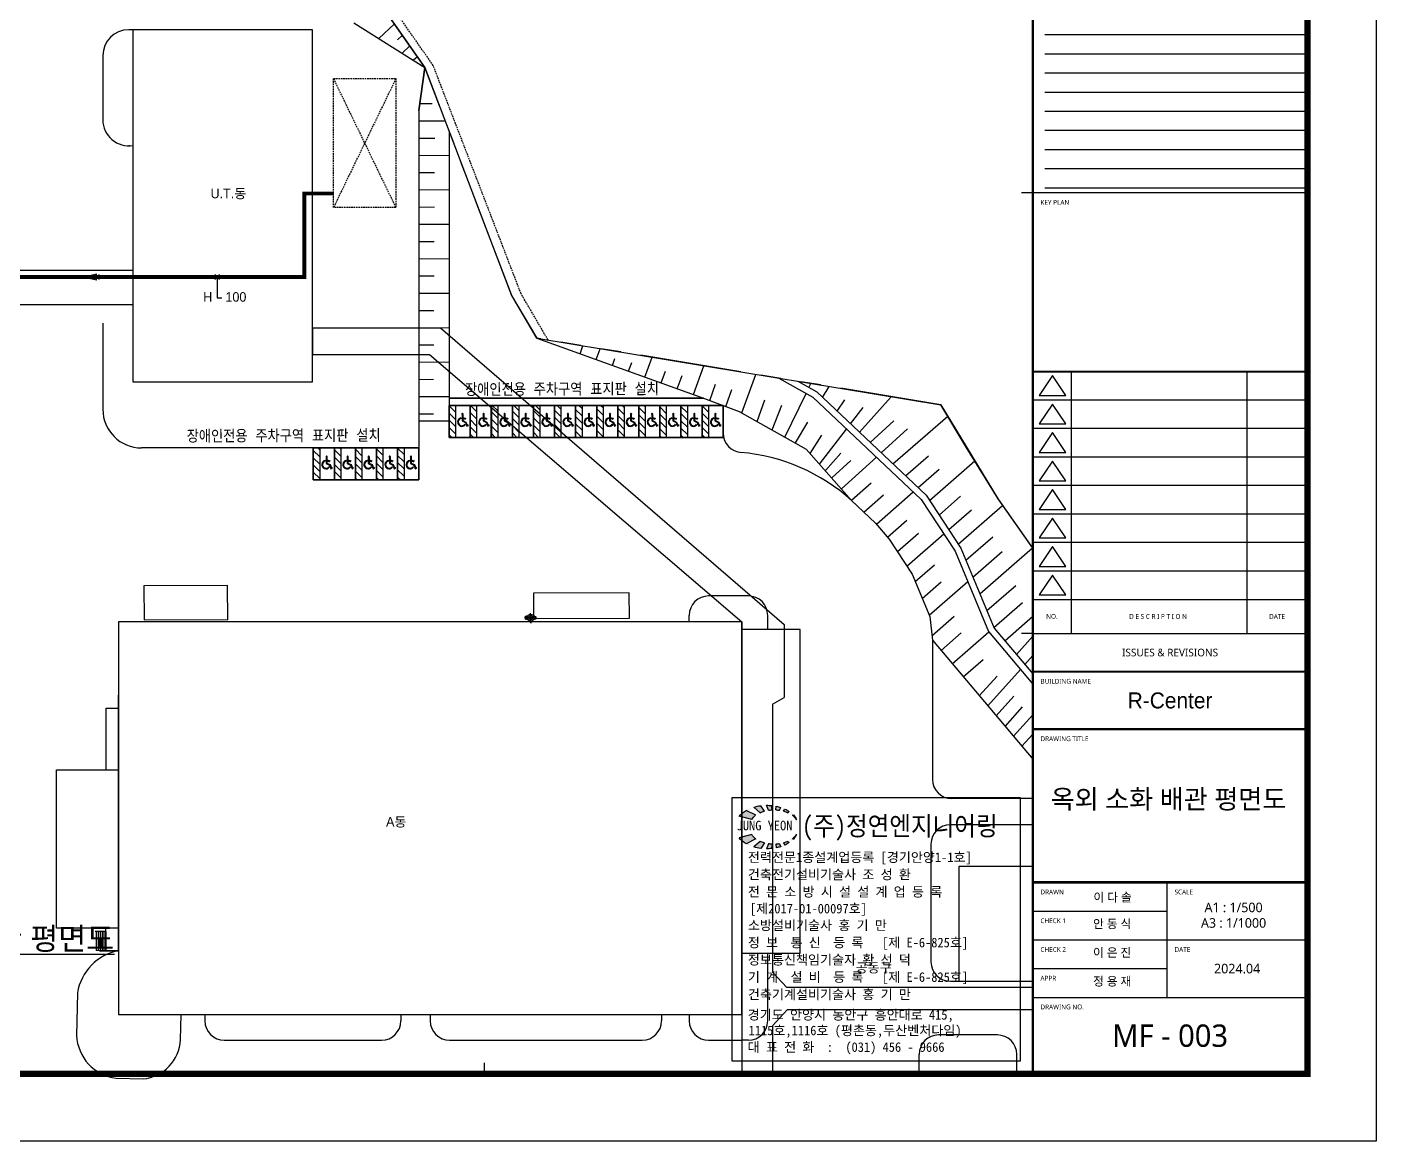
# Model space of a CAD drawing. Header units: millimetres. Extents: x 0 to 420500, y 0 to 297000.
# Drawn here: x 209246 to 420500, y 0 to 174466 of the extents above; entities that cross this region are included whole.
import ezdxf
from ezdxf.enums import TextEntityAlignment as Align

# ---------------------------------------------------------------- set-up
doc = ezdxf.new("R2010")
doc.units = ezdxf.units.MM
doc.header["$LTSCALE"] = 500
for name, pattern in [('HID', [2.3, 1.5, -0.8]), ('XR-배치도$0$CENTER', [2, 1.25, -0.25, 0.25, -0.25]), ('XR-배치도$0$DASHED', [0.75, 0.5, -0.25]), ('XR-배치도$0$PHANTOM', [63.5, 31.75, -6.35, 6.35, -6.35, 6.35, -6.35])]:
    doc.linetypes.add(name, pattern=pattern)
doc.layers.get('DEFPOINTS').update_dxf_attribs({"color": 137})
for name, color, linetype in [('A3', 3, 'Continuous'), ('arch', 8, 'Continuous'), ('AX', 2, 'Continuous'), ('BACK', 8, 'Continuous'), ('PIPE', 3, 'Continuous'), ('SYM', 6, 'Continuous'), ('TEXT', 2, 'Continuous'), ('XR-SHEET$0$TITLE', 7, 'Continuous'), ('XR-SHEET$1$SHT', 5, 'Continuous'), ('XR-SHEET$1$TEXT', 3, 'Continuous'), ('XR-SHEET-SHT', 5, 'Continuous'), ('XR-SHEET-TEXT', 3, 'Continuous')]:
    doc.layers.add(name, color=color, linetype=linetype)
doc.layers.add('XR-SHEET-TEMP', color=171, linetype='Continuous', plot=False)
doc.styles.add('ghs', font='')
doc.styles.add('XR-SHEET$0$굴림체(옥산)', font='')
doc.styles.add('XR-배치도$0$arch', font='romans.shx', dxfattribs={"bigfont": 'ghs.shx'})
doc.styles.add('돋움', font='')
doc.styles.add('돋움체', font='')
doc.styles.add('맑은고딕', font='')
doc.styles.add('맑은고딕1', font='')
doc.styles.add('맑은고딕B', font='')
doc.styles.add('스타일1', font='')
doc.styles.get('ghs').set_extended_font_data('Dotum')
doc.styles.get('XR-SHEET$0$굴림체(옥산)').set_extended_font_data('Malgun Gothic')
doc.styles.get('돋움').set_extended_font_data('Dotum')
doc.styles.get('돋움체').set_extended_font_data('DotumChe')
doc.styles.get('맑은고딕').set_extended_font_data('Malgun Gothic')
doc.styles.get('맑은고딕1').set_extended_font_data('Malgun Gothic')
doc.styles.get('맑은고딕B').set_extended_font_data('Malgun Gothic', bold=True)
doc.styles.get('스타일1').set_extended_font_data('Malgun Gothic')

# ---------------------------------------------------------------- blocks, each defined once
blk = doc.blocks.new('XR-SHEET$0$XREF-Form$0$xr-form$0$TITLE')
at = {"layer": 'XR-SHEET-TEXT', "color": 4, "style": '맑은고딕B'}
for tag, height, p in [('TITLE1', 6, (776, 116.69)), ('TITLE4', 6, (776, 111.7)), ('TITLE2', 6, (776, 107.09)), ('TITLE5', 6, (776, 102.09)), ('TITLE3', 6, (776, 97.38)), ('A0.00', 7, (775.56, 32.33))]:
    blk.add_attdef(tag, text='', height=height, dxfattribs=at).set_placement(p, align=Align.MIDDLE_CENTER)
at = {"layer": 'XR-SHEET-TEXT', "color": 3, "style": '맑은고딕1'}
for tag, p in [('NAME-1', (752.37, 76.33)), ('NAME-2', (752.37, 67.33)), ('NAME-3', (752.37, 58.33)), ('NAME-4', (752.37, 49.33))]:
    blk.add_attdef(tag, text='', height=2.7, dxfattribs=at).set_placement(p, align=Align.MIDDLE_LEFT)
for tag, p in [('SCALE-A1', (796.39, 73.17)), ('SCALE-A3', (796.39, 68.31)), ('DATE', (797.36, 53.01))]:
    blk.add_attdef(tag, text='', height=3, dxfattribs=at).set_placement(p, align=Align.MIDDLE)
blk = doc.blocks.new('XR-SHEET')
at = {"layer": 'DEFPOINTS', "linetype": 'Continuous', "ltscale": 2}
for points in [[(737.28, 346.56), (819.5, 346.56)], [(737.28, 346.56), (819.5, 346.56)], [(737.28, 340.56), (819.5, 340.56)], [(737.28, 340.56), (819.5, 340.56)], [(737.28, 334.56), (819.5, 334.56)], [(737.28, 334.56), (819.5, 334.56)], [(737.28, 328.56), (819.5, 328.56)], [(737.28, 328.56), (819.5, 328.56)], [(737.28, 322.56), (819.5, 322.56)], [(737.28, 322.56), (819.5, 322.56)], [(737.28, 316.56), (819.5, 316.56)], [(737.28, 316.56), (819.5, 316.56)], [(737.28, 310.56), (819.5, 310.56)], [(737.28, 310.56), (819.5, 310.56)], [(737.28, 304.56), (819.5, 304.56)], [(737.28, 304.56), (819.5, 304.56)], [(737.28, 298.56), (819.5, 298.56)], [(737.28, 298.56), (819.5, 298.56)]]:
    blk.add_lwpolyline(points, dxfattribs=at)
at = {"layer": 'XR-SHEET-SHT', "color": 5}
for p, q in [((819.5, 297), (733.5, 297)), ((819.5, 240.99), (733.5, 240.99)), ((745.5, 240.99), (745.5, 159)), ((800.5, 240.99), (800.5, 159)), ((819.5, 232.06), (733.5, 232.06)), ((819.5, 223.14), (733.5, 223.14)), ((819.5, 214.22), (733.5, 214.22)), ((819.5, 205.29), (733.5, 205.29)), ((819.5, 196.37), (733.5, 196.37)), ((819.5, 187.45), (733.5, 187.45)), ((819.5, 178.52), (733.5, 178.52)), ((733.5, 169.6), (819.5, 169.6)), ((733.5, 159), (819.5, 159)), ((733.5, 129), (819.5, 129)), ((775.5, 81), (775.5, 45)), ((733.5, 72), (775.5, 72)), ((733.5, 63), (819.5, 63)), ((733.5, 54), (775.5, 54)), ((733.5, 45), (819.5, 45))]:
    blk.add_line(p, q, dxfattribs=at)
blk.add_lwpolyline([(0, 594), (841, 594), (841, 0), (0, 0)], close=True, dxfattribs=at)
at = {"layer": 'XR-SHEET-SHT', "color": 5, "const_width": 2}
blk.add_lwpolyline([(46.5, 573), (819.5, 573), (819.5, 21), (46.5, 21)], close=True, dxfattribs=at)
at = {"layer": 'XR-SHEET-SHT', "color": 5}
for points, const_width in [([(733.5, 573), (733.5, 21)], 0.8), ([(733.5, 240.99), (819.5, 240.99)], 0.568), ([(733.5, 147), (819.5, 147)], 0.568), ([(733.5, 129), (819.5, 129)], 0.8), ([(733.5, 129), (819.5, 129)], 0.7), ([(733.5, 81), (819.5, 81)], 0.8)]:
    blk.add_lwpolyline(points, dxfattribs=dict(at, const_width=const_width))
at = {"layer": 'XR-SHEET-SHT', "color": 5, "flags": 128}
for points in [[(739.68, 239.75), (735.48, 233.5), (743.88, 233.5)], [(739.68, 230.82), (735.48, 224.58), (743.88, 224.58)], [(739.68, 221.9), (735.48, 215.65), (743.88, 215.65)], [(739.68, 212.98), (735.48, 206.73), (743.88, 206.73)], [(739.68, 204.05), (735.48, 197.81), (743.88, 197.81)], [(739.68, 195.13), (735.48, 188.88), (743.88, 188.88)], [(739.68, 186.21), (735.48, 179.96), (743.88, 179.96)], [(739.68, 177.28), (735.48, 171.04), (743.88, 171.04)]]:
    blk.add_lwpolyline(points, close=True, dxfattribs=at)
at = {"layer": 'XR-SHEET-TEMP'}
for p, q in [((733.5, 297), (730, 297)), ((733.5, 159), (730, 159)), ((561.75, 21), (561.75, 24.5))]:
    blk.add_line(p, q, dxfattribs=at)
at = {"layer": 'XR-SHEET-TEXT', "color": 3}
ref = blk.add_blockref('XR-SHEET$0$XREF-Form$0$xr-form$0$TITLE', (0, -1.49), dxfattribs=at)
ref.add_attrib('NAME-2', '안 동 식', dxfattribs={"color": 3, "height": 2.7, "style": '맑은고딕'}).set_placement((752.37, 65.85), align=Align.BOTTOM_LEFT)
ref.add_attrib('NAME-3', '이 은 진', dxfattribs={"color": 3, "height": 2.7, "style": '맑은고딕'}).set_placement((752.37, 56.85), align=Align.BOTTOM_LEFT)
ref.add_attrib('NAME-4', '정 용 재', dxfattribs={"color": 3, "height": 2.7, "style": '맑은고딕'}).set_placement((752.37, 47.85), align=Align.BOTTOM_LEFT)
ref.add_attrib('DATE', '2024.04', dxfattribs={"color": 3, "height": 3, "style": '맑은고딕'}).set_placement((797.5, 54), align=Align.MIDDLE)
at = {"layer": 'XR-SHEET-SHT', "color": 7, "style": '맑은고딕1'}
for s, p in [('KEY PLAN', (735.9, 294)), ('BUILDING NAME', (735.9, 144)), ('DRAWING TITLE', (735.9, 126)), ('DRAWN', (735.9, 78)), ('SCALE', (777.9, 78)), ('CHECK 1', (735.9, 69)), ('CHECK 2', (735.9, 60)), ('DATE', (777.9, 60)), ('APPR', (735.9, 51)), ('DRAWING NO.', (735.9, 42))]:
    blk.add_text(s, height=1.5, dxfattribs=at).set_placement(p, align=Align.MIDDLE_LEFT)
for s, height, p in [('NO.', 1.5, (739.5, 164.3)), ('D E S C R I P T I O N ', 1.5, (773, 164.3)), ('DATE', 1.5, (810, 164.3)), ('ISSUES & REVISIONS', 2.4, (776.5, 153))]:
    blk.add_text(s, height=height, dxfattribs=at).set_placement(p, align=Align.MIDDLE_CENTER)
blk = doc.blocks.new('XR-SHEET$0$TITLE')
at = {"layer": 'XR-SHEET$0$TITLE', "style": 'XR-SHEET$0$굴림체(옥산)'}
for tag, height, p in [('동명칭', 6, (776.77, -457.26)), ('SCALE-A1', 3, (797.5, -522)), ('SCALE-A3', 3, (797.5, -527)), ('DATA', 3, (797.5, -540))]:
    blk.add_attdef(tag, text='', height=height, dxfattribs=at).set_placement(p, align=Align.MIDDLE)
for tag, height, p in [('TITLE1', 6, (776.5, -479.4)), ('TITLE4', 6, (776.5, -484.39)), ('TITLE2', 6, (776.5, -489)), ('TITLE5', 6, (776.5, -493.99)), ('TITLE3', 6, (776.5, -498.7)), ('NAME-1', 3, (760.16, -517.5)), ('NAME-2', 3, (760.16, -526.5)), ('A0.00', 7, (776.5, -561))]:
    blk.add_attdef(tag, text='', height=height, dxfattribs=at).set_placement(p, align=Align.MIDDLE_CENTER)
blk = doc.blocks.new('a-019')
at = {"layer": 'TEXT'}
h = blk.add_hatch(color=1, dxfattribs=at)
edge = h.paths.add_edge_path()
edge.add_arc((0, 0), 0.4, 0, 360)
at = {"layer": 'TEXT', "color": 1}
for p, q in [((-0.74, 0.74), (0.74, -0.74)), ((0.74, 0.74), (-0.74, -0.74))]:
    blk.add_line(p, q, dxfattribs=at)
blk.add_circle((0, 0), 0.4, dxfattribs=at)
blk = doc.blocks.new('c-011')
at = {"layer": 'AX'}
for p, q in [((0.8, 5), (-0.8, 5)), ((0, -0.5), (0, 5.5)), ((0, 0), (-1, 4.2)), ((1, 4.2), (-1, 4.2)), ((1, 4.2), (0, 0))]:
    blk.add_line(p, q, dxfattribs=at)
blk = doc.blocks.new('210927명판')
h = blk.add_hatch(color=1)
edge = h.paths.add_edge_path()
edge.add_ellipse((541, 3695), major_axis=(-483, 0), ratio=0.635911, start_angle=-47.981, end_angle=-25.9702, ccw=False)
edge.add_line((217, 3923), (366, 3846))
edge.add_ellipse((652, 3695), major_axis=(-372, 0), ratio=0.635911, start_angle=-39.5341, end_angle=-21.1862)
edge.add_line((306, 3780), (106, 3830))
edge = h.paths.add_edge_path()
edge.add_ellipse((541, 3695), major_axis=(-483, 0), ratio=0.635911, start_angle=-78.5006, end_angle=-65.1347, ccw=False)
edge.add_line((444, 3996), (503, 3912))
edge.add_ellipse((652, 3695), major_axis=(-372, 0), ratio=0.635911, start_angle=-66.3015, end_angle=-54.3294)
edge.add_line((435, 3887), (337, 3974))
edge = h.paths.add_edge_path()
edge.add_ellipse((652, 3695), major_axis=(-372, 0), ratio=0.635911, start_angle=-85.5847, end_angle=-76.4409, ccw=False)
edge.add_line((624, 3931), (615, 3999))
edge.add_ellipse((541, 3695), major_axis=(-483, 0), ratio=0.635911, start_angle=-98.8868, end_angle=-89.4048)
edge.add_line((536, 4002), (565, 3925))
edge = h.paths.add_edge_path()
edge.add_ellipse((541, 3695), major_axis=(-483, 0), ratio=0.635911, start_angle=-116.523, end_angle=-107.7173, ccw=False)
edge.add_line((757, 3970), (739, 3925))
edge.add_ellipse((652, 3695), major_axis=(-372, 0), ratio=0.635911, start_angle=-103.5591, end_angle=-94.4153)
edge.add_line((681, 3931), (688, 3988))
edge = h.paths.add_edge_path()
edge.add_ellipse((541, 3695), major_axis=(-483, 0), ratio=0.635911, start_angle=-136.476, end_angle=-125.8976, ccw=False)
edge.add_line((891, 3907), (869, 3887))
edge.add_ellipse((652, 3695), major_axis=(-372, 0), ratio=0.635911, start_angle=-125.6706, end_angle=-113.6985)
edge.add_line((802, 3912), (824, 3944))
edge = h.paths.add_edge_path()
edge.add_ellipse((541, 3695), major_axis=(-483, 0), ratio=0.635911, start_angle=-163.5978, end_angle=-148.9128, ccw=False)
edge.add_line((1004, 3782), (999, 3780))
edge.add_ellipse((652, 3695), major_axis=(-372, 0), ratio=0.635911, start_angle=-158.8138, end_angle=-140.4659)
edge.add_line((939, 3846), (955, 3854))
h = blk.add_hatch(color=1)
edge = h.paths.add_edge_path()
edge.add_ellipse((652, 3630), major_axis=(-372, 0), ratio=0.635911, start_angle=113.6985, end_angle=125.6706, ccw=False)
edge.add_line((802, 3413), (824, 3381))
edge.add_ellipse((541, 3630), major_axis=(483, 0), ratio=0.635911, start_angle=305.8976, end_angle=316.476)
edge.add_line((891, 3418), (869, 3438))
edge = h.paths.add_edge_path()
edge.add_ellipse((652, 3630), major_axis=(372, 0), ratio=0.635911, start_angle=274.4153, end_angle=283.5591, ccw=False)
edge.add_line((681, 3394), (688, 3337))
edge.add_ellipse((541, 3630), major_axis=(483, 0), ratio=0.635911, start_angle=287.7173, end_angle=296.523)
edge.add_line((757, 3355), (739, 3400))
edge = h.paths.add_edge_path()
edge.add_ellipse((652, 3630), major_axis=(372, 0), ratio=0.635911, start_angle=256.4409, end_angle=265.5847, ccw=False)
edge.add_line((565, 3400), (536, 3322))
edge.add_ellipse((541, 3630), major_axis=(483, 0), ratio=0.635911, start_angle=269.4048, end_angle=278.8868)
edge.add_line((615, 3326), (624, 3394))
edge = h.paths.add_edge_path()
edge.add_ellipse((541, 3630), major_axis=(483, 0), ratio=0.635911, start_angle=245.1347, end_angle=258.5006, ccw=False)
edge.add_line((337, 3351), (435, 3438))
edge.add_ellipse((652, 3630), major_axis=(-372, 0), ratio=0.635911, start_angle=414.3294, end_angle=426.3015)
edge.add_line((503, 3413), (444, 3329))
edge = h.paths.add_edge_path()
edge.add_ellipse((541, 3630), major_axis=(-483, 0), ratio=0.635911, start_angle=385.9702, end_angle=407.981, ccw=False)
edge.add_line((106, 3495), (306, 3544))
edge.add_ellipse((652, 3630), major_axis=(-372, 0), ratio=0.635911, start_angle=381.1862, end_angle=399.5341)
edge.add_line((366, 3479), (217, 3401))
edge = h.paths.add_edge_path()
edge.add_line((939, 3479), (955, 3471))
edge.add_ellipse((541, 3630), major_axis=(-483, 0), ratio=0.635911, start_angle=148.9128, end_angle=163.5978)
edge.add_line((1004, 3543), (999, 3544))
edge.add_ellipse((652, 3630), major_axis=(372, 0), ratio=0.635911, start_angle=320.4659, end_angle=338.8138, ccw=False)
at = {"color": 1}
for p, q in [((306, 3780), (106, 3830)), ((366, 3846), (217, 3923)), ((435, 3887), (337, 3974)), ((503, 3912), (444, 3996)), ((565, 3925), (536, 4002)), ((624, 3931), (615, 3999)), ((681, 3931), (688, 3988)), ((739, 3925), (757, 3970)), ((802, 3912), (824, 3944)), ((869, 3887), (891, 3907)), ((939, 3846), (955, 3854)), ((999, 3780), (1004, 3782)), ((306, 3544), (106, 3495)), ((366, 3479), (217, 3401)), ((435, 3438), (337, 3351)), ((503, 3413), (444, 3329)), ((565, 3400), (536, 3322)), ((624, 3394), (615, 3326)), ((681, 3394), (688, 3337)), ((739, 3400), (757, 3355)), ((802, 3413), (824, 3381)), ((869, 3438), (891, 3418)), ((939, 3479), (955, 3471)), ((999, 3544), (1004, 3543))]:
    blk.add_line(p, q, dxfattribs=at)
at = {"color": 1, "ltscale": 2}
blk.add_lwpolyline([(0, 4124), (4500, 4124), (4500, 0), (0, 0)], close=True, dxfattribs=at)
at = {"color": 1, "extrusion": (0, 0, -1)}
for centre, major_axis, start_param, end_param in [((541, 3695), (483, 0), 3.594859, 3.979019), ((652, 3695), (372, 0), 3.511362, 3.831592), ((541, 3695), (483, 0), 4.278408, 4.511686), ((652, 3695), (372, 0), 4.089819, 4.298772), ((541, 3695), (483, 0), 4.702002, 4.867493), ((652, 3695), (-372, 0), 1.334146, 1.493736), ((652, 3695), (-372, 0), 1.647857, 1.807447), ((541, 3695), (-483, 0), 1.880021, 2.03371), ((652, 3695), (372, 0), -1.15718, -0.948227), ((541, 3695), (-483, 0), 2.197327, 2.381955), ((652, 3695), (-372, 0), 2.451593, 2.771823), ((541, 3695), (483, 0), -0.542573, -0.286272), ((541, 3630), (-483, 0), -0.837426, -0.453266), ((652, 3630), (-372, 0), -0.69, -0.369769), ((652, 3630), (-372, 0), -1.15718, -0.948227), ((652, 3630), (372, 0), 1.647857, 1.807447), ((652, 3630), (372, 0), 1.334146, 1.493736), ((652, 3630), (-372, 0), 4.089819, 4.298772), ((541, 3630), (483, 0), 0.759638, 0.944265), ((652, 3630), (372, 0), 0.369769, 0.69), ((541, 3630), (-483, 0), 3.427865, 3.684166), ((541, 3630), (483, 0), 1.771499, 2.004777), ((541, 3630), (483, 0), 1.415693, 1.581184), ((541, 3630), (483, 0), 1.107883, 1.261571)]:
    blk.add_ellipse(centre, major_axis=major_axis, ratio=0.635911, start_param=start_param, end_param=end_param, dxfattribs=at)
at = {"color": 6, "style": '돋움체', "width": 0.9}
blk.add_text('(주)정연엔지니어링', height=300, dxfattribs=at).set_placement((1090, 3530))
at = {"color": 2, "style": '돋움체'}
blk.add_text('JUNG YEON', height=150, dxfattribs=at).set_placement((68, 3611))
at = {"color": 3, "style": '돋움체'}
for s, p in [('전력전문1종설계업등록 [경기안양1-1호]', (243, 3115)), ('건축전기설비기술사 조 성 환', (243, 2845)), ('전 문 소 방 시 설 설 계 업 등 록 ', (243, 2574)), (' [제2017-01-00097호]', (178, 2312)), ('소방설비기술사 홍 기 만', (243, 2051)), ('정 보  통 신  등 록   [제 E-6-825호]', (243, 1781)), ('정보통신책임기술자 황 선 덕', (243, 1511)), ('기 계  설 비  등 록   [제 E-6-825호]', (243, 1241)), ('건축기계설비기술사 홍 기 만', (243, 970)), ('경기도 안양시 동안구 흥안대로 415,', (240, 650)), ('1115호,1116호 (평촌동,두산벤처다임)', (255, 406)), ('대 표 전 화  :  (031) 456 - 9666', (240, 146))]:
    blk.add_text(s, height=150, dxfattribs=at).set_placement(p)
blk = doc.blocks.new('회사명판-240103')
at = {"color": 1, "ltscale": 2}
blk.add_blockref('210927명판', (1975, 1238), dxfattribs=at)
blk = doc.blocks.new('XR-배치도$0$A$C2DB47DB5')
at = {"ltscale": 3}
h = blk.add_hatch(dxfattribs=at)
h.set_pattern_fill('_USER', color=0, scale=800, angle=92.1562, style=0, pattern_type=0)
h.set_pattern_definition([(182.156205, (-512770.2, -7410811.7), (-30.09919, 799.43357), [])])
h.paths.add_polyline_path([(751, 4204), (71, 3471), (3737, 71), (4417, 804)])
at = {"color": 0}
for p, q in [((71, 3471), (2315, 5890)), ((2315, 5890), (5981, 2490)), ((3737, 71), (71, 3471)), ((2490, 3968), (3216, 3295)), ((2587, 4031), (2888, 3752)), ((2752, 3500), (2859, 3478)), ((2888, 3752), (3198, 3921)), ((2975, 3672), (3252, 3822)), ((2975, 3672), (3241, 3425)), ((3192, 3931), (3291, 3985)), ((3192, 3931), (3198, 3921)), ((3216, 3295), (3763, 3501)), ((3241, 3425), (3762, 3621)), ((3252, 3822), (3257, 3813)), ((3257, 3813), (3356, 3866)), ((3291, 3985), (3356, 3866)), ((5981, 2490), (3737, 71)), ((3762, 3621), (4273, 3432)), ((3763, 3501), (4339, 3287)), ((3886, 3266), (3993, 3244)), ((4273, 3432), (4324, 3569)), ((4430, 3529), (4324, 3569)), ((4339, 3287), (4430, 3529)), ((2942, 808), (3737, 71))]:
    blk.add_line(p, q, dxfattribs=at)
at = {"color": 0, "ltscale": 3}
for p, q in [((2315, 5890), (751, 4204)), ((1635, 5157), (2315, 5890)), ((2315, 5890), (5981, 2490)), ((5981, 2490), (2315, 5890)), ((751, 4204), (4417, 804)), ((751, 4204), (4417, 804)), ((4417, 804), (5981, 2490)), ((5301, 1757), (5981, 2490))]:
    blk.add_line(p, q, dxfattribs=at)
at = {"color": 0}
for centre, major_axis, start_param, end_param in [((2496, 4065), (-93.2, 27.4), 3.0795376, 8.0867752), ((3328, 3156), (-643, 189), 6.031213, 9.8424004), ((3328, 3156), (-546, 161), 5.9685954, 9.905018)]:
    blk.add_ellipse(centre, major_axis=major_axis, ratio=1, start_param=start_param, end_param=end_param, dxfattribs=at)

msp = doc.modelspace()

# ---------------------------------------------------------------- linework, layer by layer
at = {"layer": 'AX'}
for p, q in [((239023, 135308), (239023, 132058)), ((239023, 132058), (239773, 132058))]:
    msp.add_line(p, q, dxfattribs=at)
at = {"layer": 'BACK', "linetype": 'XR-배치도$0$DASHED'}
for p, q in [((272852, 168452), (254355, 194897)), ((286611, 132703), (272852, 168452)), ((286611, 132703), (273158, 167657)), ((267020, 146215), (257261, 166385)), ((267020, 166385), (257261, 146215)), ((290845, 125448), (286611, 132703)), ((290845, 125448), (286611, 132703)), ((330347, 29394), (330347, 80118))]:
    msp.add_line(p, q, dxfattribs=at)
at = {"layer": 'BACK'}
for p, q in [((253431, 194040), (271567, 168111)), ((253938, 174037), (225170, 174037)), ((253938, 174037), (225170, 174037)), ((225829, 174037), (225829, 118871)), ((225829, 174037), (225829, 118871)), ((253938, 118871), (253938, 174037)), ((253938, 118871), (253938, 174037)), ((260421, 175131), (271567, 168111)), ((260421, 175131), (271569, 168127)), ((266795, 174933), (264342, 172661)), ((268033, 173164), (267283, 172470)), ((269204, 171490), (267989, 170365)), ((221123, 169989), (221123, 159920)), ((270375, 169816), (269762, 169248)), ((271569, 168127), (270586, 161361)), ((270586, 161361), (271567, 168111)), ((271567, 168111), (285143, 132410)), ((270586, 161361), (270586, 108536)), ((270586, 161361), (270586, 116580)), ((270745, 162456), (272712, 162467)), ((270586, 159756), (274735, 159780)), ((270586, 157058), (273093, 157072)), ((275361, 158133), (275361, 111276)), ((225293, 155872), (225170, 155872)), ((270586, 154359), (275361, 154386)), ((270586, 151661), (273070, 151675)), ((270586, 148962), (275361, 148989)), ((270586, 146264), (273047, 146278)), ((270586, 143565), (275361, 143592)), ((270586, 140867), (273023, 140880)), ((270586, 138168), (275361, 138195)), ((225829, 136354), (200874, 136354)), ((225829, 136354), (225829, 130954)), ((270586, 135470), (273000, 135483)), ((270586, 132771), (275361, 132798)), ((285143, 132410), (289095, 125718)), ((225829, 130954), (200874, 130954)), ((270586, 130073), (272977, 130086)), ((221123, 128106), (221123, 114608)), ((253938, 127354), (274022, 127354)), ((253938, 127354), (253938, 123154)), ((270586, 127374), (275361, 127401)), ((274022, 127354), (327795, 80914)), ((270586, 124676), (272954, 124689)), ((289095, 125718), (352374, 115284)), ((289095, 125718), (315181, 116336)), ((253938, 123154), (272277, 123154)), ((272277, 123154), (321195, 81309)), ((295849, 123289), (296296, 124531)), ((298388, 122376), (299003, 124085)), ((300927, 121463), (301326, 122571)), ((306006, 119636), (307124, 122746)), ((270586, 121977), (275361, 122004)), ((303467, 120549), (303954, 121906)), ((308545, 118723), (309211, 120575)), ((313624, 116896), (315246, 121406)), ((225829, 118871), (253938, 118871)), ((225829, 118871), (253938, 118871)), ((270586, 119278), (272931, 119292)), ((311084, 117809), (311840, 119910)), ((316159, 115973), (317071, 118507)), ((321192, 114020), (323367, 120067)), ((326997, 119469), (332317, 116491)), ((329934, 118984), (332921, 117312)), ((331686, 118004), (331995, 118644)), ((270586, 116580), (275361, 116607)), ((270586, 116580), (275361, 116607)), ((275361, 116607), (275361, 116336)), ((315181, 116336), (275361, 116336)), ((275361, 116336), (315181, 116336)), ((315181, 116336), (320750, 114268)), ((315181, 116336), (320750, 114268)), ((318689, 115033), (319645, 117691)), ((327943, 110242), (331246, 117091)), ((332317, 116491), (349281, 100465)), ((332921, 117312), (350061, 101119)), ((333836, 116448), (334863, 118171)), ((339617, 110987), (344592, 116567)), ((318261, 115192), (275361, 115192)), ((278661, 115192), (275361, 115192)), ((275361, 115192), (275361, 110192)), ((278661, 115192), (278661, 110192)), ((278661, 110192), (278661, 115192)), ((281961, 115192), (278661, 115192)), ((278661, 115192), (278661, 110192)), ((281961, 115192), (281961, 110192)), ((281961, 110192), (281961, 115192)), ((285261, 115192), (281961, 115192)), ((281961, 115192), (281961, 110192)), ((285261, 115192), (285261, 110192)), ((285261, 110192), (285261, 115192)), ((288561, 115192), (285261, 115192)), ((285261, 115192), (285261, 110192)), ((288561, 115192), (288561, 110192)), ((288561, 110192), (288561, 115192)), ((291861, 115192), (288561, 115192)), ((288561, 115192), (288561, 110192)), ((291861, 115192), (291861, 110192)), ((291861, 110192), (291861, 115192)), ((295161, 115192), (291861, 115192)), ((291861, 115192), (291861, 110192)), ((295161, 115192), (295161, 110192)), ((295161, 110192), (295161, 115192)), ((298461, 115192), (295161, 115192)), ((295161, 115192), (295161, 110192)), ((298461, 115192), (298461, 110192)), ((298461, 110192), (298461, 115192)), ((301761, 115192), (298461, 115192)), ((298461, 115192), (298461, 110192)), ((301761, 115192), (301761, 110192)), ((301761, 110192), (301761, 115192)), ((305061, 115192), (301761, 115192)), ((301761, 115192), (301761, 110192)), ((305061, 115192), (305061, 110192)), ((305061, 110192), (305061, 115192)), ((308361, 115192), (305061, 115192)), ((305061, 115192), (305061, 110192)), ((308361, 115192), (308361, 110192)), ((308361, 110192), (308361, 115192)), ((311661, 115192), (308361, 115192)), ((308361, 115192), (308361, 110192)), ((311661, 115192), (311661, 110192)), ((311661, 115192), (311661, 110192)), ((311661, 110192), (311661, 115192)), ((314961, 115192), (311661, 115192)), ((311661, 115192), (311661, 110192)), ((314961, 115192), (314961, 110192)), ((314961, 110192), (314961, 115192)), ((318261, 115192), (314961, 115192)), ((314961, 115192), (314961, 110192)), ((318261, 115192), (318261, 110192)), ((318261, 115192), (318261, 110192)), ((318261, 110192), (318261, 115192)), ((320750, 114268), (331280, 108374)), ((320750, 114268), (331280, 108374)), ((323580, 112684), (324794, 116060)), ((325938, 111364), (327446, 115219)), ((336132, 114279), (337297, 116096)), ((338223, 112304), (340192, 114852)), ((352374, 115284), (361314, 100530)), ((270586, 113881), (272908, 113894)), ((275361, 112754), (270586, 112747)), ((329585, 109322), (331537, 112594)), ((341309, 109388), (345002, 112785)), ((344849, 106044), (353435, 113534)), ((275361, 111276), (275361, 110192)), ((275361, 110192), (278661, 110192)), ((278661, 110192), (281961, 110192)), ((281961, 110192), (285261, 110192)), ((285261, 110192), (288561, 110192)), ((288561, 110192), (291861, 110192)), ((291861, 110192), (295161, 110192)), ((295161, 110192), (298461, 110192)), ((298461, 110192), (301761, 110192)), ((301761, 110192), (305061, 110192)), ((305061, 110192), (308361, 110192)), ((308361, 110192), (311661, 110192)), ((311661, 110192), (314961, 110192)), ((314961, 110192), (318261, 110192)), ((331899, 107672), (333733, 110535)), ((333361, 106014), (337601, 111499)), ((343005, 107785), (347108, 111518)), ((270586, 108536), (227194, 108536)), ((254086, 108536), (254086, 103536)), ((257386, 108536), (254086, 108536)), ((254086, 108536), (254086, 103536)), ((257386, 108536), (257386, 103536)), ((257386, 103536), (257386, 108536)), ((260686, 108536), (257386, 108536)), ((257386, 108536), (257386, 103536)), ((260686, 108536), (260686, 103536)), ((260686, 103536), (260686, 108536)), ((263986, 108536), (260686, 108536)), ((260686, 108536), (260686, 103536)), ((263986, 108536), (263986, 103536)), ((263986, 103536), (263986, 108536)), ((267286, 108536), (263986, 108536)), ((263986, 108536), (263986, 103536)), ((267286, 108536), (267286, 103536)), ((267286, 103536), (267286, 108536)), ((270586, 108536), (267286, 108536)), ((267286, 108536), (267286, 103536)), ((270586, 108536), (270586, 103536)), ((270586, 103536), (270586, 108536)), ((321008, 107845), (321054, 107842)), ((331280, 108374), (338383, 100320)), ((331280, 108374), (338383, 100320)), ((334267, 104987), (336702, 107718)), ((335278, 103840), (338249, 106573)), ((336788, 102128), (342255, 107102)), ((346819, 104182), (350425, 107327)), ((350592, 100311), (357693, 106506)), ((254086, 103536), (257386, 103536)), ((257386, 103536), (260686, 103536)), ((260686, 103536), (263986, 103536)), ((263986, 103536), (267286, 103536)), ((267286, 103536), (270586, 103536)), ((348790, 102320), (352102, 105209)), ((338341, 100367), (341450, 103079)), ((342263, 96626), (348024, 101652)), ((338383, 100320), (342140, 96770)), ((338383, 100320), (342140, 96770)), ((340307, 98501), (343386, 101187)), ((349281, 100465), (354605, 92360)), ((350061, 101119), (355503, 92836)), ((352088, 98035), (355455, 100972)), ((355079, 93482), (362016, 99534)), ((361314, 100530), (366750, 92814)), ((344010, 94569), (347037, 97209)), ((353583, 95758), (357131, 98854)), ((342140, 96770), (344286, 94244)), ((342140, 96770), (344286, 94244)), ((345545, 92328), (348848, 95208)), ((347041, 90051), (352813, 95087)), ((344286, 94244), (347867, 88793)), ((344286, 94244), (347867, 88793)), ((356283, 90952), (360484, 94617)), ((354605, 92360), (359814, 79781)), ((355503, 92836), (360688, 80314)), ((357373, 88321), (361948, 92313)), ((358462, 85690), (366703, 92880)), ((347867, 88793), (350625, 82134)), ((347867, 88793), (350625, 82134)), ((348355, 87616), (351375, 90251)), ((349444, 84986), (352394, 87559)), ((350533, 82355), (356568, 87619)), ((359551, 83060), (364080, 87010)), ((322207, 85356), (315992, 85356)), ((360641, 80429), (365145, 84359)), ((321195, 81309), (223582, 81309)), ((223582, 81309), (223582, 19837)), ((321195, 81309), (223582, 81309)), ((223582, 81309), (223582, 19837)), ((321195, 81309), (223582, 81309)), ((287242, 81880), (287242, 82035)), ((287316, 82035), (287242, 82035)), ((287316, 81880), (287242, 81880)), ((287316, 81723), (287316, 82192)), ((287316, 82192), (287439, 82192)), ((287316, 81723), (287439, 81723)), ((287439, 81723), (287439, 82192)), ((287507, 82174), (287439, 82174)), ((287507, 81742), (287439, 81742)), ((287507, 81723), (287507, 82192)), ((287507, 82192), (287660, 82192)), ((287507, 81723), (287660, 81723)), ((287819, 81971), (288106, 81971)), ((287819, 81944), (288106, 81944)), ((288000, 81971), (288106, 81971)), ((288106, 82257), (288106, 81971)), ((288106, 81944), (288106, 81658)), ((288132, 82257), (288132, 81971)), ((288132, 81971), (288419, 81971)), ((288132, 81944), (288238, 81944)), ((288132, 81944), (288132, 81658)), ((288132, 81944), (288132, 81658)), ((288132, 81944), (288419, 81944)), ((288731, 82192), (288578, 82192)), ((288731, 81723), (288578, 81723)), ((288731, 81723), (288731, 82192)), ((288731, 82174), (288799, 82174)), ((288731, 81742), (288799, 81742)), ((288799, 81723), (288799, 82192)), ((288922, 81723), (288799, 81723)), ((288922, 81723), (288922, 82192)), ((288922, 82035), (288996, 82035)), ((288922, 81880), (288996, 81880)), ((288996, 81880), (288996, 82035)), ((312956, 81309), (312956, 82321)), ((321195, 81309), (321195, 10500)), ((321195, 19837), (321195, 81309)), ((321195, 19837), (321195, 81309)), ((321195, 19837), (321195, 81309)), ((325243, 80118), (325243, 82321)), ((327795, 80914), (327795, 69447)), ((350625, 82134), (351028, 78421)), ((350625, 82134), (351028, 78421)), ((350950, 79138), (354432, 82175)), ((360688, 80314), (366750, 73171)), ((362358, 78346), (366750, 82178)), ((330347, 80118), (321195, 80118)), ((330347, 80118), (321195, 80118)), ((330347, 29394), (330347, 80118)), ((351028, 78421), (366750, 59807)), ((351028, 78421), (351028, 56664)), ((351028, 78421), (366750, 59807)), ((352388, 76811), (355561, 79579)), ((354129, 74749), (359849, 79739)), ((359814, 79781), (366750, 71569)), ((364184, 76195), (366750, 79054)), ((355871, 72687), (359006, 75422)), ((365505, 74638), (366750, 76024)), ((358374, 69723), (361158, 72824)), ((359693, 68162), (364811, 73864)), ((223582, 29809), (223582, 69809)), ((221621, 58118), (221631, 67811)), ((325995, 68437), (327795, 69447)), ((325995, 68437), (325995, 26437)), ((361011, 66602), (363769, 69673)), ((362415, 64939), (365159, 67996)), ((363734, 63378), (366750, 66738)), ((365052, 61817), (366750, 63708)), ((366531, 60066), (366750, 60310)), ((366750, 53629), (354064, 53629)), ((366750, 49524), (353844, 49524)), ((350808, 46488), (350808, 28066)), ((366750, 42986), (355183, 42986)), ((355183, 42986), (355183, 25030)), ((366750, 42986), (355183, 42986)), ((355183, 42986), (355183, 25030)), ((221595, 29811), (221598, 33318)), ((321195, 29394), (330347, 29394)), ((321195, 29394), (330347, 29394)), ((325243, 18825), (325243, 29394)), ((328221, 24037), (325995, 26437)), ((366750, 24037), (328221, 24037)), ((353844, 25030), (366750, 25030)), ((353844, 25030), (366750, 25030)), ((217148, 23193), (217018, 16482)), ((223582, 19837), (321195, 19837)), ((223582, 19837), (321195, 19837)), ((233292, 15849), (233385, 19837)), ((237113, 19837), (237113, 18825)), ((267807, 19837), (267807, 18825)), ((272389, 19837), (272389, 18825)), ((308615, 19837), (308615, 18825)), ((312956, 19837), (312956, 18825)), ((328310, 20533), (325995, 18037)), ((366750, 20533), (328310, 20533)), ((325995, 18037), (325995, 10500)), ((240149, 15789), (264771, 15789)), ((275425, 15789), (305579, 15789)), ((315992, 15789), (321195, 15789)), ((322207, 15789), (321195, 15789)), ((361211, 16610), (351997, 16610)), ((348961, 10609), (348961, 13574)), ((364247, 10609), (364247, 13574)), ((223189, 9819), (227439, 9727))]:
    msp.add_line(p, q, dxfattribs=at)
at = {"layer": 'BACK', "linetype": 'XR-배치도$0$PHANTOM'}
for p, q in [((271569, 168127), (253433, 194055)), ((271569, 168127), (253433, 194055)), ((285146, 132427), (271569, 168127)), ((285146, 132427), (271569, 168127)), ((289098, 125736), (285146, 132427)), ((285146, 132427), (285146, 132427)), ((289098, 125736), (285146, 132427)), ((285146, 132427), (285146, 132427)), ((352375, 115304), (289098, 125736)), ((352375, 115304), (289098, 125736)), ((356342, 108639), (352375, 115304)), ((356342, 108639), (352375, 115304)), ((361315, 100551), (356342, 108639)), ((361315, 100551), (356342, 108639)), ((366750, 92838), (361315, 100551)), ((366750, 92838), (361315, 100551))]:
    msp.add_line(p, q, dxfattribs=at)
at = {"layer": 'BACK', "linetype": 'XR-배치도$0$CENTER'}
for p, q in [((288119, 82309), (288119, 82666)), ((287757, 81958), (287187, 81958)), ((288282, 81958), (287943, 81958)), ((288119, 81812), (288119, 82115)), ((288119, 81249), (288119, 81608)), ((289053, 81958), (288463, 81958))]:
    msp.add_line(p, q, dxfattribs=at)
at = {"layer": 'BACK', "ltscale": 200}
for p, q in [((288152, 81109), (288152, 81309)), ((288182, 81109), (288182, 81309))]:
    msp.add_line(p, q, dxfattribs=at)
at = {"layer": 'BACK', "ltscale": 100}
for p, q in [((221631, 67811), (223581, 67809)), ((220098, 32812), (219948, 32812)), ((220098, 32812), (220095, 29812)), ((221598, 32811), (220098, 32812)), ((220398, 32812), (220395, 29812)), ((220698, 32811), (220695, 29811)), ((220998, 32811), (220995, 29811)), ((221298, 32811), (221295, 29811)), ((221598, 32811), (221595, 29811)), ((223545, 29809), (220095, 29812))]:
    msp.add_line(p, q, dxfattribs=at)
at = {"layer": 'BACK', "ltscale": 1.2}
for p, q in [((213882, 33318), (213882, 58118)), ((220582, 29809), (223582, 29809))]:
    msp.add_line(p, q, dxfattribs=at)
at = {"layer": 'BACK', "linetype": 'XR-배치도$0$DASHED'}
msp.add_lwpolyline([(267020, 166385), (267020, 146215), (257261, 146215), (257261, 166385)], close=True, dxfattribs=at)
at = {"layer": 'BACK'}
for points in [[(240657, 87008), (227563, 86965)], [(240674, 81619), (240657, 87008)]]:
    msp.add_lwpolyline(points, dxfattribs=at)
for points in [[(240657, 87008), (227563, 86965), (227581, 81641), (240674, 81684)], [(303559, 85858), (288543, 85809), (288556, 81841), (303572, 81891)]]:
    msp.add_lwpolyline(points, close=True, dxfattribs=at)
at = {"layer": 'BACK', "ltscale": 1.2}
msp.add_lwpolyline([(213882, 33318), (213882, 58118), (223582, 58118), (223582, 33318), (213882, 33318)], dxfattribs=at)
at = {"layer": 'BACK'}
for radius in [521, 300, 120]:
    msp.add_circle((288119, 81958), radius, dxfattribs=at)
for centre, radius, start, end in [((225170, 169989), 4048, 90, 180), ((225170, 159920), 4048, 180, 279.35983), ((227194, 114608), 6072, 180, 270), ((321303, 110872), 3042, 179.97054, 266.8268), ((318419, 78052), 29907, 48.12192, 84.94379), ((315992, 82321), 3036, 90, 180), ((322207, 82321), 3036, 0, 90), ((354064, 56664), 3036, 180, 270), ((353844, 46488), 3036, 90, 180), ((225080, 21924), 8033, 100.51931, 170.9084), ((353844, 28066), 3036, 180, 270), ((240149, 18825), 3036, 180, 270), ((264771, 18825), 3036, 270, 0), ((275425, 18825), 3036, 180, 270), ((305579, 18825), 3036, 270, 0), ((315992, 18825), 3036, 180, 270), ((322207, 18825), 3036, 270, 0), ((224088, 16841), 7079, 182.29838, 262.70071), ((226822, 16175), 6477, 275.46555, 357.10912), ((351997, 13574), 3036, 90, 180), ((361211, 13574), 3036, 0, 90)]:
    msp.add_arc(centre, radius, start, end, dxfattribs=at)

# ---------------------------------------------------------------- block references
at = {"layer": 'BACK', "rotation": 312.8437953840571}
for p in [(272769, 112884), (276069, 112884), (279369, 112884), (282669, 112884), (285969, 112884), (289269, 112884), (292569, 112884), (295869, 112884), (299169, 112884), (302469, 112884), (305769, 112884), (309069, 112884), (312369, 112884), (251493, 106228), (254793, 106228), (258093, 106228), (261393, 106228), (264693, 106228)]:
    msp.add_blockref('XR-배치도$0$A$C2DB47DB5', p, dxfattribs=at)
at = {"layer": 'PIPE', "xscale": 500.0000000000001, "yscale": 500.0000000000001, "zscale": 500.0000000000001, "rotation": 270.0000000000001}
msp.add_blockref('c-011', (218026, 135308), dxfattribs=at)
at = {"layer": 'TEXT', "xscale": -500.0000000000001, "yscale": 500.0000000000001, "zscale": 500.0000000000001, "rotation": 270}
msp.add_blockref('a-019', (239023, 135308), dxfattribs=at)
at = {"layer": 'TEXT'}
ref = msp.add_blockref('XR-SHEET$0$TITLE', (0, 0), dxfattribs=dict(at, xscale=500, yscale=500, zscale=500))
ref.add_attrib('TITLE2', '옥외 소화 배관 평면도', dxfattribs={"layer": 'XR-SHEET$1$SHT', "color": 4, "height": 3000, "style": '스타일1'}).set_placement((388000, 53543), align=Align.MIDDLE_CENTER)
ref.add_attrib('NAME-1', '이 다 솔', dxfattribs={"layer": 'XR-SHEET$1$TEXT', "color": 3, "height": 1350, "style": '스타일1'}).set_placement((376250, 38166, 6886), align=Align.MIDDLE_LEFT)
ref.add_attrib('SCALE-A1', 'A1 : 1/500', dxfattribs={"layer": 'XR-SHEET$1$SHT', "color": 3, "height": 1500, "style": '스타일1'}).set_placement((398196, 36586), align=Align.MIDDLE_CENTER)
ref.add_attrib('SCALE-A3', 'A3 : 1/1000', dxfattribs={"layer": 'XR-SHEET$1$SHT', "color": 3, "height": 1500, "style": '스타일1'}).set_placement((398196, 34154), align=Align.MIDDLE_CENTER)
ref.add_attrib('A0.00', 'MF - 003', dxfattribs={"layer": 'XR-SHEET$1$SHT', "color": 4, "height": 3500, "style": '스타일1'}).set_placement((388250, 16500), align=Align.MIDDLE_CENTER)

# ---------------------------------------------------------------- texts
at = {"layer": 'BACK', "style": 'XR-배치도$0$arch', "width": 0.9}
for p in [(277852, 116659), (234267, 109359)]:
    msp.add_text('장애인전용 주차구역 표지판 설치', height=2000, rotation=0.23072, dxfattribs=at).set_placement(p)
at = {"layer": 'SYM', "color": 3, "style": '돋움'}
msp.add_text('%%U옥외 소화 배관 평면도', height=3500, dxfattribs=at).set_placement((179582, 29953))
at = {"layer": 'TEXT', "style": '돋움'}
msp.add_text('H', height=1500, dxfattribs=at).set_placement((238269, 131441), align=Align.RIGHT)
msp.add_text('100', height=1500, dxfattribs=at).set_placement((240326, 131441))
msp.add_text('R-Center', height=2500, dxfattribs=at).set_placement((388250, 69000), align=Align.MIDDLE_CENTER)

# ---------------------------------------------------------------- wipeouts: each hides what was drawn before it
for points in [[(246519, 146712), (246519, 149977), (235029, 149977), (235029, 146712)], [(272805, 48316), (272805, 51581), (261315, 51581), (261315, 48316)], [(347570, 25463), (347570, 28727), (336079, 28727), (336079, 25463)]]:
    msp.add_wipeout(points).dxf.layer = 'arch'

# ---------------------------------------------------------------- next in the draw order: linework, layer by layer
at = {"layer": 'BACK'}
msp.add_lwpolyline([(23250, 286500), (366750, 286500), (366750, 10609), (23250, 10609)], close=True, dxfattribs=at)
at = {"layer": 'PIPE', "linetype": 'HID', "ltscale": 5}
msp.add_lwpolyline([(257261, 148380, 600, 600, 0), (252688, 148380, 600, 600, 0), (252688, 135308, 600, 600, 0), (200350, 135308, 600, 600, 0), (198147, 138245, 600, 600, 0), (198147, 196634, 600, 600, 0), (178532, 196634, 600, 600, 0), (178532, 207075, 0, 0, 0)], format="xyseb", dxfattribs=at)

# ---------------------------------------------------------------- next in the draw order: block references
at = {"xscale": 500, "yscale": 500, "zscale": 500}
msp.add_blockref('XR-SHEET', (0, 0), dxfattribs=at)
at = {"layer": 'A3', "xscale": 10.01190476190473, "yscale": 10.01190476190473, "zscale": 10.01190476190473}
msp.add_blockref('회사명판-240103', (299925, 109), dxfattribs=at)

# ---------------------------------------------------------------- next in the draw order: texts
at = {"layer": 'arch', "style": 'ghs'}
for s, p in [('A동', (267074, 49968)), ('공동구', (341838, 27114))]:
    msp.add_text(s, height=1500, dxfattribs=at).set_placement(p, align=Align.MIDDLE)
at = {"layer": 'TEXT', "style": 'ghs'}
msp.add_text('U.T.동', height=1500, dxfattribs=at).set_placement((240788, 148363), align=Align.MIDDLE)

doc.saveas('drawing.dxf')
